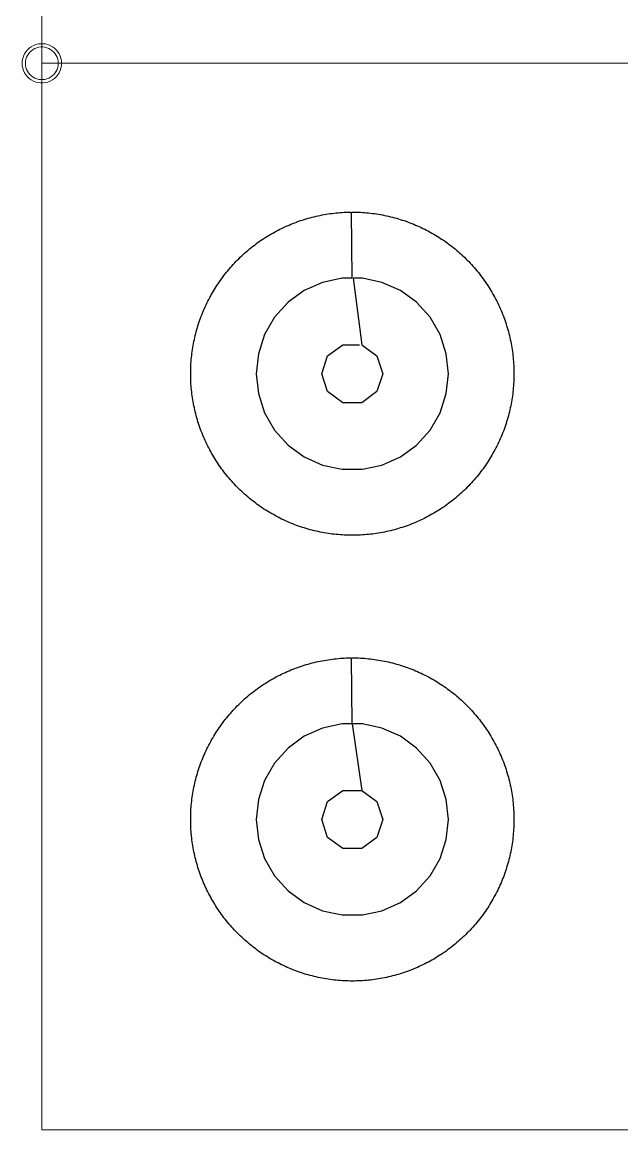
# Model space of a CAD drawing. Header units: millimetres. Extents: x 125 to 379, y 147 to 312.
# Drawn here: x 124.9 to 170.6, y 147.4 to 231.9 of the extents above; entities that cross this region are included whole.
import ezdxf

# ---------------------------------------------------------------- set-up
doc = ezdxf.new("R2010")
doc.units = ezdxf.units.MM
doc.layers.add('TOP_Full_CutOut_90', color=7, linetype='Continuous')
for name, color, linetype, lineweight in [('TOP_Full_CutOut_90_1', 7, 'Continuous', 18), ('TOP_Full_CutOut_90_2', 7, 'Continuous', 18), ('TOP_Full_CutOut_90_3', 7, 'Continuous', 18)]:
    doc.layers.add(name, color=color, linetype=linetype, lineweight=lineweight)

msp = doc.modelspace()

# ---------------------------------------------------------------- linework, layer by layer
at = {"layer": 'TOP_Full_CutOut_90'}
for points in [[(150.046033, 217.378941), (150.20091, 217.377968), (150.355762, 217.375049), (150.510565, 217.370184), (150.665295, 217.363374), (150.819927, 217.354621), (150.974436, 217.343925), (151.128799, 217.331288), (151.282992, 217.316713), (151.436988, 217.300201), (151.590766, 217.281755), (151.744299, 217.261378), (151.897564, 217.239074), (152.050537, 217.214846), (152.203193, 217.188697), (152.355508, 217.160632), (152.507459, 217.130655), (152.659021, 217.098771), (152.810171, 217.064985), (152.960884, 217.029302), (153.111136, 216.991729), (153.260905, 216.95227), (153.410166, 216.910932), (153.558896, 216.867722), (153.707071, 216.822647), (153.854668, 216.775713), (154.001663, 216.726928), (154.148034, 216.6763), (154.293758, 216.623836), (154.43881, 216.569545), (154.583169, 216.513436), (154.726811, 216.455518), (154.869714, 216.395799), (155.011855, 216.334289), (155.153213, 216.270997), (155.293763, 216.205935), (155.433485, 216.139111), (155.572357, 216.070537), (155.710355, 216.000223), (155.847459, 215.928181), (155.983648, 215.854421), (156.118898, 215.778956), (156.253189, 215.701797), (156.386501, 215.622957), (156.518811, 215.542448), (156.650099, 215.460283), (156.780344, 215.376474), (156.909525, 215.291036), (157.037623, 215.203981), (157.164617, 215.115323), (157.290487, 215.025076), (157.415212, 214.933254), (157.538774, 214.839873), (157.661153, 214.744946), (157.78233, 214.648489), (157.902284, 214.550517), (158.020998, 214.451045), (158.138453, 214.35009), (158.25463, 214.247666), (158.36951, 214.14379), (158.483077, 214.03848), (158.59531, 213.93175), (158.706194, 213.823618), (158.815711, 213.714102), (158.923842, 213.603218), (159.030572, 213.490984), (159.135883, 213.377418), (159.239758, 213.262538), (159.342182, 213.146361), (159.443137, 213.028906), (159.542609, 212.910192), (159.640581, 212.790237), (159.737038, 212.669061), (159.831965, 212.546682), (159.925347, 212.42312), (160.017168, 212.298394), (160.107415, 212.172525), (160.196073, 212.045531), (160.283128, 211.917433), (160.368567, 211.788252), (160.452375, 211.658006), (160.53454, 211.526719), (160.61505, 211.394408), (160.69389, 211.261097), (160.771048, 211.126806), (160.846513, 210.991555), (160.920273, 210.855367), (160.992315, 210.718263), (161.062629, 210.580264), (161.131203, 210.441393), (161.198027, 210.301671), (161.26309, 210.16112), (161.326381, 210.019763), (161.387891, 209.877622), (161.44761, 209.734719), (161.505529, 209.591076), (161.561638, 209.446718), (161.615928, 209.301665), (161.668392, 209.155942), (161.71902, 209.009571), (161.767805, 208.862576), (161.814739, 208.714979), (161.859815, 208.566804), (161.903025, 208.418074), (161.944362, 208.268813), (161.983821, 208.119044), (162.021395, 207.968791), (162.057077, 207.818078), (162.090863, 207.666929), (162.122747, 207.515367), (162.152724, 207.363416), (162.180789, 207.2111), (162.206938, 207.058444), (162.231166, 206.905472), (162.253471, 206.752207), (162.273847, 206.598673), (162.292293, 206.444896), (162.308805, 206.290899), (162.32338, 206.136707), (162.336017, 205.982344), (162.346713, 205.827834), (162.355466, 205.673202), (162.362276, 205.518473), (162.367141, 205.36367), (162.37006, 205.208818), (162.371033, 205.053941), (162.371033, 205.053941), (162.37006, 204.899065), (162.367141, 204.744213), (162.362276, 204.58941), (162.355466, 204.43468), (162.346713, 204.280048), (162.336017, 204.125538), (162.32338, 203.971175), (162.308805, 203.816983), (162.292293, 203.662986), (162.273847, 203.509209), (162.253471, 203.355676), (162.231166, 203.202411), (162.206938, 203.049438), (162.180789, 202.896782), (162.152724, 202.744467), (162.122747, 202.592516), (162.090863, 202.440954), (162.057077, 202.289804), (162.021395, 202.139091), (161.983821, 201.988838), (161.944362, 201.83907), (161.903025, 201.689809), (161.859815, 201.541079), (161.814739, 201.392904), (161.767805, 201.245307), (161.71902, 201.098311), (161.668392, 200.95194), (161.615928, 200.806217), (161.561638, 200.661165), (161.505529, 200.516806), (161.44761, 200.373164), (161.387891, 200.230261), (161.326381, 200.088119), (161.26309, 199.946762), (161.198027, 199.806211), (161.131203, 199.666489), (161.062629, 199.527618), (160.992315, 199.389619), (160.920273, 199.252515), (160.846513, 199.116327), (160.771048, 198.981077), (160.69389, 198.846785), (160.61505, 198.713474), (160.53454, 198.581164), (160.452375, 198.449876), (160.368567, 198.319631), (160.283128, 198.190449), (160.196073, 198.062351), (160.107415, 197.935358), (160.017168, 197.809488), (159.925347, 197.684762), (159.831965, 197.5612), (159.737038, 197.438822), (159.640581, 197.317645), (159.542609, 197.197691), (159.443137, 197.078977), (159.342182, 196.961522), (159.239758, 196.845345), (159.135883, 196.730464), (159.030572, 196.616898), (158.923842, 196.504664), (158.815711, 196.39378), (158.706194, 196.284264), (158.59531, 196.176133), (158.483077, 196.069403), (158.36951, 195.964092), (158.25463, 195.860217), (158.138453, 195.757793), (158.020998, 195.656837), (157.902284, 195.557366), (157.78233, 195.459393), (157.661153, 195.362936), (157.538774, 195.26801), (157.415212, 195.174628), (157.290487, 195.082807), (157.164617, 194.99256), (157.037623, 194.903902), (156.909525, 194.816847), (156.780344, 194.731408), (156.650099, 194.6476), (156.518811, 194.565434), (156.386501, 194.484925), (156.253189, 194.406085), (156.118898, 194.328926), (155.983648, 194.253461), (155.847459, 194.179702), (155.710355, 194.10766), (155.572357, 194.037346), (155.433485, 193.968772), (155.293763, 193.901948), (155.153213, 193.836885), (155.011855, 193.773594), (154.869714, 193.712084), (154.726811, 193.652365), (154.583169, 193.594446), (154.43881, 193.538337), (154.293758, 193.484046), (154.148034, 193.431583), (154.001663, 193.380955), (153.854668, 193.33217), (153.707071, 193.285236), (153.558896, 193.24016), (153.410166, 193.19695), (153.260905, 193.155613), (153.111136, 193.116154), (152.960884, 193.07858), (152.810171, 193.042898), (152.659021, 193.009112), (152.507459, 192.977228), (152.355508, 192.947251), (152.203193, 192.919186), (152.050537, 192.893037), (151.897564, 192.868808), (151.744299, 192.846504), (151.590766, 192.826128), (151.436988, 192.807682), (151.282992, 192.79117), (151.128799, 192.776595), (150.974436, 192.763958), (150.819927, 192.753262), (150.665295, 192.744508), (150.510565, 192.737698), (150.355762, 192.732834), (150.20091, 192.729914), (150.046033, 192.728941), (149.891157, 192.729914), (149.736305, 192.732834), (149.581502, 192.737698), (149.426772, 192.744508), (149.27214, 192.753262), (149.117631, 192.763958), (148.963267, 192.776595), (148.809075, 192.79117), (148.655079, 192.807682), (148.501301, 192.826128), (148.347768, 192.846504), (148.194503, 192.868808), (148.04153, 192.893037), (147.888874, 192.919186), (147.736559, 192.947251), (147.584608, 192.977228), (147.433046, 193.009112), (147.281896, 193.042898), (147.131183, 193.07858), (146.980931, 193.116154), (146.831162, 193.155613), (146.681901, 193.19695), (146.533171, 193.24016), (146.384996, 193.285236), (146.237399, 193.33217), (146.090403, 193.380955), (145.944033, 193.431583), (145.798309, 193.484046), (145.653257, 193.538337), (145.508898, 193.594446), (145.365256, 193.652365), (145.222353, 193.712084), (145.080212, 193.773594), (144.938854, 193.836885), (144.798304, 193.901948), (144.658582, 193.968772), (144.51971, 194.037346), (144.381712, 194.10766), (144.244608, 194.179702), (144.108419, 194.253461), (143.973169, 194.328926), (143.838878, 194.406085), (143.705566, 194.484925), (143.573256, 194.565434), (143.441968, 194.6476), (143.311723, 194.731408), (143.182541, 194.816847), (143.054444, 194.903902), (142.92745, 194.99256), (142.80158, 195.082807), (142.676855, 195.174628), (142.553293, 195.26801), (142.430914, 195.362936), (142.309737, 195.459393), (142.189783, 195.557366), (142.071069, 195.656837), (141.953614, 195.757793), (141.837437, 195.860217), (141.722557, 195.964092), (141.60899, 196.069403), (141.496756, 196.176133), (141.385873, 196.284264), (141.276356, 196.39378), (141.168225, 196.504664), (141.061495, 196.616898), (140.956184, 196.730464), (140.852309, 196.845345), (140.749885, 196.961522), (140.64893, 197.078977), (140.549458, 197.197691), (140.451486, 197.317645), (140.355029, 197.438822), (140.260102, 197.5612), (140.16672, 197.684762), (140.074899, 197.809488), (139.984652, 197.935358), (139.895994, 198.062351), (139.808939, 198.190449), (139.7235, 198.319631), (139.639692, 198.449876), (139.557526, 198.581164), (139.477017, 198.713474), (139.398177, 198.846785), (139.321019, 198.981077), (139.245554, 199.116327), (139.171794, 199.252515), (139.099752, 199.389619), (139.029438, 199.527618), (138.960864, 199.666489), (138.89404, 199.806211), (138.828977, 199.946762), (138.765686, 200.088119), (138.704176, 200.230261), (138.644457, 200.373164), (138.586538, 200.516806), (138.530429, 200.661165), (138.476139, 200.806217), (138.423675, 200.95194), (138.373047, 201.098311), (138.324262, 201.245307), (138.277328, 201.392904), (138.232252, 201.541079), (138.189042, 201.689809), (138.147705, 201.83907), (138.108246, 201.988838), (138.070672, 202.139091), (138.03499, 202.289804), (138.001204, 202.440954), (137.96932, 202.592516), (137.939343, 202.744467), (137.911278, 202.896782), (137.885129, 203.049438), (137.860901, 203.202411), (137.838596, 203.355676), (137.81822, 203.509209), (137.799774, 203.662986), (137.783262, 203.816983), (137.768687, 203.971175), (137.75605, 204.125538), (137.745354, 204.280048), (137.7366, 204.43468), (137.729791, 204.58941), (137.724926, 204.744213), (137.722007, 204.899065), (137.721033, 205.053941), (137.722007, 205.208818), (137.724926, 205.36367), (137.729791, 205.518473), (137.7366, 205.673202), (137.745354, 205.827834), (137.75605, 205.982344), (137.768687, 206.136707), (137.783262, 206.290899), (137.799774, 206.444896), (137.81822, 206.598673), (137.838596, 206.752207), (137.860901, 206.905472), (137.885129, 207.058444), (137.911278, 207.2111), (137.939343, 207.363416), (137.96932, 207.515367), (138.001204, 207.666929), (138.03499, 207.818078), (138.070672, 207.968791), (138.108246, 208.119044), (138.147705, 208.268813), (138.189042, 208.418074), (138.232252, 208.566804), (138.277328, 208.714979), (138.324262, 208.862576), (138.373047, 209.009571), (138.423675, 209.155942), (138.476139, 209.301665), (138.530429, 209.446718), (138.586538, 209.591076), (138.644457, 209.734719), (138.704176, 209.877622), (138.765686, 210.019763), (138.828977, 210.16112), (138.89404, 210.301671), (138.960864, 210.441393), (139.029438, 210.580264), (139.099752, 210.718263), (139.171794, 210.855367), (139.245554, 210.991555), (139.321019, 211.126806), (139.398177, 211.261097), (139.477017, 211.394408), (139.557526, 211.526719), (139.639692, 211.658006), (139.7235, 211.788252), (139.808939, 211.917433), (139.895994, 212.045531), (139.984652, 212.172525), (140.074899, 212.298394), (140.16672, 212.42312), (140.260102, 212.546682), (140.355029, 212.669061), (140.451486, 212.790237), (140.549458, 212.910192), (140.64893, 213.028906), (140.749885, 213.146361), (140.852309, 213.262538), (140.956184, 213.377418), (141.061495, 213.490984), (141.168225, 213.603218), (141.276356, 213.714102), (141.385873, 213.823618), (141.496756, 213.93175), (141.60899, 214.03848), (141.722557, 214.14379), (141.837437, 214.247666), (141.953614, 214.35009), (142.071069, 214.451045), (142.189783, 214.550517), (142.309737, 214.648489), (142.430914, 214.744946), (142.553293, 214.839873), (142.676855, 214.933254), (142.80158, 215.025076), (142.92745, 215.115323), (143.054444, 215.203981), (143.182541, 215.291036), (143.311723, 215.376474), (143.441968, 215.460283), (143.573256, 215.542448), (143.705566, 215.622957), (143.838878, 215.701797), (143.973169, 215.778956), (144.108419, 215.854421), (144.244608, 215.928181), (144.381712, 216.000223), (144.51971, 216.070537), (144.658582, 216.139111), (144.798304, 216.205935), (144.938854, 216.270997), (145.080212, 216.334289), (145.222353, 216.395799), (145.365256, 216.455518), (145.508898, 216.513436), (145.653257, 216.569545), (145.798309, 216.623836), (145.944033, 216.6763), (146.090403, 216.726928), (146.237399, 216.775713), (146.384996, 216.822647), (146.533171, 216.867722), (146.681901, 216.910932), (146.831162, 216.95227), (146.980931, 216.991729), (147.131183, 217.029302), (147.281896, 217.064985), (147.433046, 217.098771), (147.584608, 217.130655), (147.736559, 217.160632), (147.888874, 217.188697), (148.04153, 217.214846), (148.194503, 217.239074), (148.347768, 217.261378), (148.501301, 217.281755), (148.655079, 217.300201), (148.809075, 217.316713), (148.963267, 217.331288), (149.117631, 217.343925), (149.27214, 217.354621), (149.426772, 217.363374), (149.581502, 217.370184), (149.736305, 217.375049), (149.891157, 217.377968), (149.968595, 217.378455), (150.007184, 212.338814), (149.280362, 212.338814), (147.782484, 212.02043), (146.383533, 211.397577), (145.144652, 210.497477), (144.119984, 209.359468), (143.354313, 208.033287), (142.881102, 206.576894), (142.721033, 205.053941), (142.881102, 203.530988), (143.354313, 202.074595), (144.119984, 200.748414), (145.144652, 199.610405), (146.383533, 198.710305), (147.782484, 198.087452), (149.280362, 197.769068), (150.811704, 197.769068), (152.309583, 198.087452), (153.708533, 198.710305), (154.947415, 199.610405), (155.972083, 200.748414), (156.737754, 202.074595), (157.210965, 203.530988), (157.371033, 205.053941), (157.371033, 205.053941), (157.210965, 206.576894), (156.737754, 208.033287), (155.972083, 209.359468), (154.947415, 210.497477), (153.708533, 211.397577), (152.309583, 212.02043), (150.811704, 212.338814), (150.111947, 212.337631), (150.764498, 207.265148), (151.926998, 206.420542), (152.371033, 205.053941), (152.371033, 205.053941), (151.926998, 203.687341), (150.764498, 202.842735), (149.327569, 202.842735), (148.165069, 203.687341), (147.721033, 205.053941), (148.165069, 206.420542), (149.327569, 207.265148), (150.595752, 207.265148)], [(150.046033, 183.378941), (150.20091, 183.377968), (150.355762, 183.375049), (150.510565, 183.370184), (150.665295, 183.363374), (150.819927, 183.354621), (150.974436, 183.343925), (151.128799, 183.331288), (151.282992, 183.316713), (151.436988, 183.300201), (151.590766, 183.281755), (151.744299, 183.261378), (151.897564, 183.239074), (152.050537, 183.214846), (152.203193, 183.188697), (152.355508, 183.160632), (152.507459, 183.130655), (152.659021, 183.098771), (152.810171, 183.064985), (152.960884, 183.029302), (153.111136, 182.991729), (153.260905, 182.95227), (153.410166, 182.910932), (153.558896, 182.867722), (153.707071, 182.822647), (153.854668, 182.775713), (154.001663, 182.726928), (154.148034, 182.6763), (154.293758, 182.623836), (154.43881, 182.569545), (154.583169, 182.513436), (154.726811, 182.455518), (154.869714, 182.395799), (155.011855, 182.334289), (155.153213, 182.270997), (155.293763, 182.205935), (155.433485, 182.139111), (155.572357, 182.070537), (155.710355, 182.000223), (155.847459, 181.928181), (155.983648, 181.854421), (156.118898, 181.778956), (156.253189, 181.701797), (156.386501, 181.622957), (156.518811, 181.542448), (156.650099, 181.460283), (156.780344, 181.376474), (156.909525, 181.291036), (157.037623, 181.203981), (157.164617, 181.115323), (157.290487, 181.025076), (157.415212, 180.933254), (157.538774, 180.839873), (157.661153, 180.744946), (157.78233, 180.648489), (157.902284, 180.550517), (158.020998, 180.451045), (158.138453, 180.35009), (158.25463, 180.247666), (158.36951, 180.14379), (158.483077, 180.03848), (158.59531, 179.93175), (158.706194, 179.823618), (158.815711, 179.714102), (158.923842, 179.603218), (159.030572, 179.490984), (159.135883, 179.377418), (159.239758, 179.262538), (159.342182, 179.146361), (159.443137, 179.028906), (159.542609, 178.910192), (159.640581, 178.790237), (159.737038, 178.669061), (159.831965, 178.546682), (159.925347, 178.42312), (160.017168, 178.298394), (160.107415, 178.172525), (160.196073, 178.045531), (160.283128, 177.917433), (160.368567, 177.788252), (160.452375, 177.658006), (160.53454, 177.526719), (160.61505, 177.394408), (160.69389, 177.261097), (160.771048, 177.126806), (160.846513, 176.991555), (160.920273, 176.855367), (160.992315, 176.718263), (161.062629, 176.580264), (161.131203, 176.441393), (161.198027, 176.301671), (161.26309, 176.16112), (161.326381, 176.019763), (161.387891, 175.877622), (161.44761, 175.734719), (161.505529, 175.591076), (161.561638, 175.446718), (161.615928, 175.301665), (161.668392, 175.155942), (161.71902, 175.009571), (161.767805, 174.862576), (161.814739, 174.714979), (161.859815, 174.566804), (161.903025, 174.418074), (161.944362, 174.268813), (161.983821, 174.119044), (162.021395, 173.968791), (162.057077, 173.818078), (162.090863, 173.666929), (162.122747, 173.515367), (162.152724, 173.363416), (162.180789, 173.2111), (162.206938, 173.058444), (162.231166, 172.905472), (162.253471, 172.752207), (162.273847, 172.598673), (162.292293, 172.444896), (162.308805, 172.290899), (162.32338, 172.136707), (162.336017, 171.982344), (162.346713, 171.827834), (162.355466, 171.673202), (162.362276, 171.518473), (162.367141, 171.36367), (162.37006, 171.208818), (162.371033, 171.053941), (162.371033, 171.053941), (162.37006, 170.899065), (162.367141, 170.744213), (162.362276, 170.58941), (162.355466, 170.43468), (162.346713, 170.280048), (162.336017, 170.125538), (162.32338, 169.971175), (162.308805, 169.816983), (162.292293, 169.662986), (162.273847, 169.509209), (162.253471, 169.355676), (162.231166, 169.202411), (162.206938, 169.049438), (162.180789, 168.896782), (162.152724, 168.744467), (162.122747, 168.592516), (162.090863, 168.440954), (162.057077, 168.289804), (162.021395, 168.139091), (161.983821, 167.988838), (161.944362, 167.83907), (161.903025, 167.689809), (161.859815, 167.541079), (161.814739, 167.392904), (161.767805, 167.245307), (161.71902, 167.098311), (161.668392, 166.95194), (161.615928, 166.806217), (161.561638, 166.661165), (161.505529, 166.516806), (161.44761, 166.373164), (161.387891, 166.230261), (161.326381, 166.088119), (161.26309, 165.946762), (161.198027, 165.806211), (161.131203, 165.666489), (161.062629, 165.527618), (160.992315, 165.389619), (160.920273, 165.252515), (160.846513, 165.116327), (160.771048, 164.981077), (160.69389, 164.846785), (160.61505, 164.713474), (160.53454, 164.581164), (160.452375, 164.449876), (160.368567, 164.319631), (160.283128, 164.190449), (160.196073, 164.062351), (160.107415, 163.935358), (160.017168, 163.809488), (159.925347, 163.684762), (159.831965, 163.5612), (159.737038, 163.438822), (159.640581, 163.317645), (159.542609, 163.197691), (159.443137, 163.078977), (159.342182, 162.961522), (159.239758, 162.845345), (159.135883, 162.730464), (159.030572, 162.616898), (158.923842, 162.504664), (158.815711, 162.39378), (158.706194, 162.284264), (158.59531, 162.176133), (158.483077, 162.069403), (158.36951, 161.964092), (158.25463, 161.860217), (158.138453, 161.757793), (158.020998, 161.656837), (157.902284, 161.557366), (157.78233, 161.459393), (157.661153, 161.362936), (157.538774, 161.26801), (157.415212, 161.174628), (157.290487, 161.082807), (157.164617, 160.99256), (157.037623, 160.903902), (156.909525, 160.816847), (156.780344, 160.731408), (156.650099, 160.6476), (156.518811, 160.565434), (156.386501, 160.484925), (156.253189, 160.406085), (156.118898, 160.328926), (155.983648, 160.253461), (155.847459, 160.179702), (155.710355, 160.10766), (155.572357, 160.037346), (155.433485, 159.968772), (155.293763, 159.901948), (155.153213, 159.836885), (155.011855, 159.773594), (154.869714, 159.712084), (154.726811, 159.652365), (154.583169, 159.594446), (154.43881, 159.538337), (154.293758, 159.484046), (154.148034, 159.431583), (154.001663, 159.380955), (153.854668, 159.33217), (153.707071, 159.285236), (153.558896, 159.24016), (153.410166, 159.19695), (153.260905, 159.155613), (153.111136, 159.116154), (152.960884, 159.07858), (152.810171, 159.042898), (152.659021, 159.009112), (152.507459, 158.977228), (152.355508, 158.947251), (152.203193, 158.919186), (152.050537, 158.893037), (151.897564, 158.868808), (151.744299, 158.846504), (151.590766, 158.826128), (151.436988, 158.807682), (151.282992, 158.79117), (151.128799, 158.776595), (150.974436, 158.763958), (150.819927, 158.753262), (150.665295, 158.744508), (150.510565, 158.737698), (150.355762, 158.732834), (150.20091, 158.729914), (150.046033, 158.728941), (149.891157, 158.729914), (149.736305, 158.732834), (149.581502, 158.737698), (149.426772, 158.744508), (149.27214, 158.753262), (149.117631, 158.763958), (148.963267, 158.776595), (148.809075, 158.79117), (148.655079, 158.807682), (148.501301, 158.826128), (148.347768, 158.846504), (148.194503, 158.868808), (148.04153, 158.893037), (147.888874, 158.919186), (147.736559, 158.947251), (147.584608, 158.977228), (147.433046, 159.009112), (147.281896, 159.042898), (147.131183, 159.07858), (146.980931, 159.116154), (146.831162, 159.155613), (146.681901, 159.19695), (146.533171, 159.24016), (146.384996, 159.285236), (146.237399, 159.33217), (146.090403, 159.380955), (145.944033, 159.431583), (145.798309, 159.484046), (145.653257, 159.538337), (145.508898, 159.594446), (145.365256, 159.652365), (145.222353, 159.712084), (145.080212, 159.773594), (144.938854, 159.836885), (144.798304, 159.901948), (144.658582, 159.968772), (144.51971, 160.037346), (144.381712, 160.10766), (144.244608, 160.179702), (144.108419, 160.253461), (143.973169, 160.328926), (143.838878, 160.406085), (143.705566, 160.484925), (143.573256, 160.565434), (143.441968, 160.6476), (143.311723, 160.731408), (143.182541, 160.816847), (143.054444, 160.903902), (142.92745, 160.99256), (142.80158, 161.082807), (142.676855, 161.174628), (142.553293, 161.26801), (142.430914, 161.362936), (142.309737, 161.459393), (142.189783, 161.557366), (142.071069, 161.656837), (141.953614, 161.757793), (141.837437, 161.860217), (141.722557, 161.964092), (141.60899, 162.069403), (141.496756, 162.176133), (141.385873, 162.284264), (141.276356, 162.39378), (141.168225, 162.504664), (141.061495, 162.616898), (140.956184, 162.730464), (140.852309, 162.845345), (140.749885, 162.961522), (140.64893, 163.078977), (140.549458, 163.197691), (140.451486, 163.317645), (140.355029, 163.438822), (140.260102, 163.5612), (140.16672, 163.684762), (140.074899, 163.809488), (139.984652, 163.935358), (139.895994, 164.062351), (139.808939, 164.190449), (139.7235, 164.319631), (139.639692, 164.449876), (139.557526, 164.581164), (139.477017, 164.713474), (139.398177, 164.846785), (139.321019, 164.981077), (139.245554, 165.116327), (139.171794, 165.252515), (139.099752, 165.389619), (139.029438, 165.527618), (138.960864, 165.666489), (138.89404, 165.806211), (138.828977, 165.946762), (138.765686, 166.088119), (138.704176, 166.230261), (138.644457, 166.373164), (138.586538, 166.516806), (138.530429, 166.661165), (138.476139, 166.806217), (138.423675, 166.95194), (138.373047, 167.098311), (138.324262, 167.245307), (138.277328, 167.392904), (138.232252, 167.541079), (138.189042, 167.689809), (138.147705, 167.83907), (138.108246, 167.988838), (138.070672, 168.139091), (138.03499, 168.289804), (138.001204, 168.440954), (137.96932, 168.592516), (137.939343, 168.744467), (137.911278, 168.896782), (137.885129, 169.049438), (137.860901, 169.202411), (137.838596, 169.355676), (137.81822, 169.509209), (137.799774, 169.662986), (137.783262, 169.816983), (137.768687, 169.971175), (137.75605, 170.125538), (137.745354, 170.280048), (137.7366, 170.43468), (137.729791, 170.58941), (137.724926, 170.744213), (137.722007, 170.899065), (137.721033, 171.053941), (137.722007, 171.208818), (137.724926, 171.36367), (137.729791, 171.518473), (137.7366, 171.673202), (137.745354, 171.827834), (137.75605, 171.982344), (137.768687, 172.136707), (137.783262, 172.290899), (137.799774, 172.444896), (137.81822, 172.598673), (137.838596, 172.752207), (137.860901, 172.905472), (137.885129, 173.058444), (137.911278, 173.2111), (137.939343, 173.363416), (137.96932, 173.515367), (138.001204, 173.666929), (138.03499, 173.818078), (138.070672, 173.968791), (138.108246, 174.119044), (138.147705, 174.268813), (138.189042, 174.418074), (138.232252, 174.566804), (138.277328, 174.714979), (138.324262, 174.862576), (138.373047, 175.009571), (138.423675, 175.155942), (138.476139, 175.301665), (138.530429, 175.446718), (138.586538, 175.591076), (138.644457, 175.734719), (138.704176, 175.877622), (138.765686, 176.019763), (138.828977, 176.16112), (138.89404, 176.301671), (138.960864, 176.441393), (139.029438, 176.580264), (139.099752, 176.718263), (139.171794, 176.855367), (139.245554, 176.991555), (139.321019, 177.126806), (139.398177, 177.261097), (139.477017, 177.394408), (139.557526, 177.526719), (139.639692, 177.658006), (139.7235, 177.788252), (139.808939, 177.917433), (139.895994, 178.045531), (139.984652, 178.172525), (140.074899, 178.298394), (140.16672, 178.42312), (140.260102, 178.546682), (140.355029, 178.669061), (140.451486, 178.790237), (140.549458, 178.910192), (140.64893, 179.028906), (140.749885, 179.146361), (140.852309, 179.262538), (140.956184, 179.377418), (141.061495, 179.490984), (141.168225, 179.603218), (141.276356, 179.714102), (141.385873, 179.823618), (141.496756, 179.93175), (141.60899, 180.03848), (141.722557, 180.14379), (141.837437, 180.247666), (141.953614, 180.35009), (142.071069, 180.451045), (142.189783, 180.550517), (142.309737, 180.648489), (142.430914, 180.744946), (142.553293, 180.839873), (142.676855, 180.933254), (142.80158, 181.025076), (142.92745, 181.115323), (143.054444, 181.203981), (143.182541, 181.291036), (143.311723, 181.376474), (143.441968, 181.460283), (143.573256, 181.542448), (143.705566, 181.622957), (143.838878, 181.701797), (143.973169, 181.778956), (144.108419, 181.854421), (144.244608, 181.928181), (144.381712, 182.000223), (144.51971, 182.070537), (144.658582, 182.139111), (144.798304, 182.205935), (144.938854, 182.270997), (145.080212, 182.334289), (145.222353, 182.395799), (145.365256, 182.455518), (145.508898, 182.513436), (145.653257, 182.569545), (145.798309, 182.623836), (145.944033, 182.6763), (146.090403, 182.726928), (146.237399, 182.775713), (146.384996, 182.822647), (146.533171, 182.867722), (146.681901, 182.910932), (146.831162, 182.95227), (146.980931, 182.991729), (147.131183, 183.029302), (147.281896, 183.064985), (147.433046, 183.098771), (147.584608, 183.130655), (147.736559, 183.160632), (147.888874, 183.188697), (148.04153, 183.214846), (148.194503, 183.239074), (148.347768, 183.261378), (148.501301, 183.281755), (148.655079, 183.300201), (148.809075, 183.316713), (148.963267, 183.331288), (149.117631, 183.343925), (149.27214, 183.354621), (149.426772, 183.363374), (149.581502, 183.370184), (149.736305, 183.375049), (149.891157, 183.377968), (149.968595, 183.378455), (150.007184, 178.338814), (149.280362, 178.338814), (147.782484, 178.02043), (146.383533, 177.397577), (145.144652, 176.497477), (144.119984, 175.359468), (143.354313, 174.033287), (142.881102, 172.576894), (142.721033, 171.053941), (142.881102, 169.530988), (143.354313, 168.074595), (144.119984, 166.748414), (145.144652, 165.610405), (146.383533, 164.710305), (147.782484, 164.087452), (149.280362, 163.769068), (150.811704, 163.769068), (152.309583, 164.087452), (153.708533, 164.710305), (154.947415, 165.610405), (155.972083, 166.748414), (156.737754, 168.074595), (157.210965, 169.530988), (157.371033, 171.053941), (157.371033, 171.053941), (157.210965, 172.576894), (156.737754, 174.033287), (155.972083, 175.359468), (154.947415, 176.497477), (153.708533, 177.397577), (152.309583, 178.02043), (150.811704, 178.338814), (150.042324, 178.337513), (150.764498, 173.265148), (151.926998, 172.420542), (152.371033, 171.053941), (152.371033, 171.053941), (151.926998, 169.687341), (150.764498, 168.842735), (149.327569, 168.842735), (148.165069, 169.687341), (147.721033, 171.053941), (148.165069, 172.420542), (149.327569, 173.265148), (150.730146, 173.265148)]]:
    msp.add_lwpolyline(points, dxfattribs=at)
at = {"layer": 'TOP_Full_CutOut_90_1'}
msp.add_lwpolyline([(126.371033, 310.078941), (377.721033, 310.078941), (377.721033, 228.728941), (126.371033, 228.728941)], close=True, dxfattribs=at)
msp.add_lwpolyline([(377.721033, 228.728941), (377.721033, 147.378941), (126.371033, 147.378941), (126.371033, 228.728941)], dxfattribs=at)
at = {"layer": 'TOP_Full_CutOut_90_2'}
msp.add_lwpolyline([(127.871033, 228.728941), (127.859205, 228.540941), (127.823908, 228.355906), (127.765698, 228.176754), (127.685493, 228.00631), (127.584558, 227.847263), (127.464486, 227.70212), (127.327169, 227.573171), (127.174773, 227.462449), (127.009702, 227.3717), (126.834558, 227.302356), (126.652105, 227.25551), (126.465219, 227.231901), (126.276847, 227.231901), (126.089961, 227.25551), (125.907508, 227.302356), (125.732364, 227.3717), (125.567293, 227.462449), (125.414897, 227.573171), (125.27758, 227.70212), (125.157508, 227.847263), (125.056573, 228.00631), (124.976368, 228.176754), (124.918158, 228.355906), (124.882861, 228.540941), (124.871033, 228.728941), (124.882861, 228.916941), (124.918158, 229.101976), (124.976368, 229.281128), (125.056573, 229.451572), (125.157508, 229.610619), (125.27758, 229.755762), (125.414897, 229.884711), (125.567293, 229.995433), (125.732364, 230.086182), (125.907508, 230.155526), (126.089961, 230.202372), (126.276847, 230.225981), (126.465219, 230.225981), (126.652105, 230.202372), (126.834558, 230.155526), (127.009702, 230.086182), (127.174773, 229.995433), (127.327169, 229.884711), (127.464486, 229.755762), (127.584558, 229.610619), (127.685493, 229.451572), (127.765698, 229.281128), (127.823908, 229.101976), (127.859205, 228.916941), (127.871033, 228.728941)], close=True, dxfattribs=at)
at = {"layer": 'TOP_Full_CutOut_90_3'}
msp.add_lwpolyline([(127.621033, 228.728941), (127.611176, 228.572274), (127.581762, 228.418079), (127.533254, 228.268785), (127.466416, 228.126749), (127.382304, 227.994209), (127.282244, 227.873257), (127.167813, 227.765799), (127.040816, 227.673531), (126.903257, 227.597907), (126.757304, 227.54012), (126.60526, 227.501082), (126.449521, 227.481408), (126.292545, 227.481408), (126.136806, 227.501082), (125.984762, 227.54012), (125.838809, 227.597907), (125.70125, 227.673531), (125.574253, 227.765799), (125.459822, 227.873257), (125.359762, 227.994209), (125.27565, 228.126749), (125.208812, 228.268785), (125.160304, 228.418079), (125.13089, 228.572274), (125.121033, 228.728941), (125.13089, 228.885608), (125.160304, 229.039803), (125.208812, 229.189097), (125.27565, 229.331133), (125.359762, 229.463673), (125.459822, 229.584625), (125.574253, 229.692083), (125.70125, 229.784351), (125.838809, 229.859975), (125.984762, 229.917762), (126.136806, 229.9568), (126.292545, 229.976474), (126.449521, 229.976474), (126.60526, 229.9568), (126.757304, 229.917762), (126.903257, 229.859975), (127.040816, 229.784351), (127.167813, 229.692083), (127.282244, 229.584625), (127.382304, 229.463673), (127.466416, 229.331133), (127.533254, 229.189097), (127.581762, 229.039803), (127.611176, 228.885608), (127.621033, 228.728941)], close=True, dxfattribs=at)

doc.saveas('drawing.dxf')
